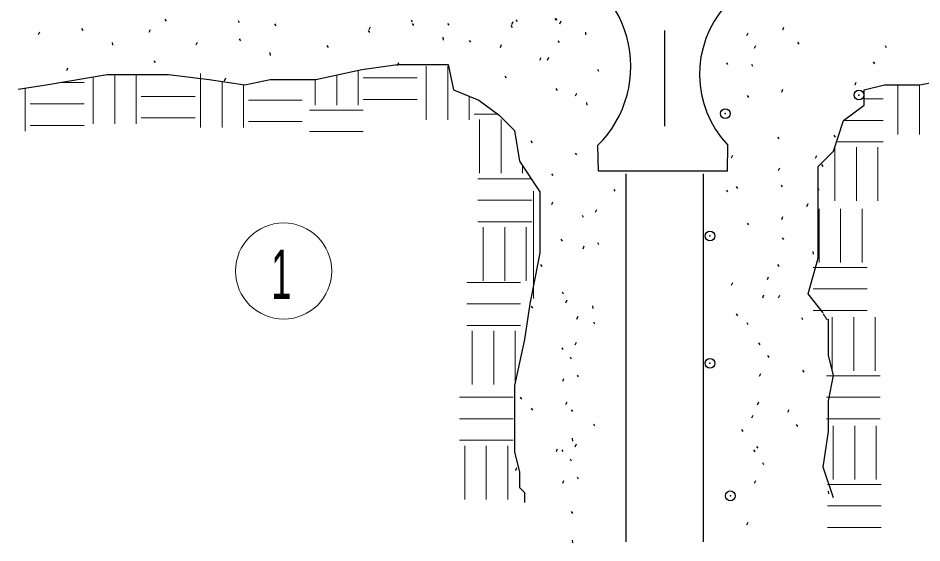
# Model space of a CAD drawing. Extents: x -7241 to 22379, y -6017 to 22379.
# Drawn here: x -1541 to 211, y 2094 to 3112 of the extents above; entities that cross this region are included whole.
import ezdxf

# ---------------------------------------------------------------- set-up
doc = ezdxf.new("R2010")
doc.units = 0
doc.header["$LTSCALE"] = 38
doc.header["$PDMODE"] = 32
doc.header["$PDSIZE"] = 19
doc.layers.add('10', color=7, linetype='Continuous', lineweight=25)

msp = doc.modelspace()

# ---------------------------------------------------------------- linework, layer by layer
at = {"layer": '10'}
for p, q in [((-1256.76, 3109.61), (-1254.36, 3106.02)), ((-1114.74, 3106.92), (-1112.34, 3103.32)), ((-779.39, 3107.91), (-777, 3104.31)), ((-777.14, 3101.17), (-774.75, 3097.57)), ((-708.55, 3101.42), (-706.15, 3097.82)), ((-584.14, 3099.44), (-581.74, 3104.83)), ((-576.2, 3108.63), (-573.8, 3105.03)), ((-500.97, 3111.05), (-498.58, 3107.45)), ((-499.13, 3111.3), (-496.73, 3107.7)), ((-491, 3100.75), (-488.6, 3106.15)), ((-1501.42, 3079.67), (-1499.02, 3085.06)), ((-1418.25, 3091.29), (-1415.85, 3087.69)), ((-1286.77, 3084.48), (-1284.37, 3089.88)), ((-1043.9, 3100.43), (-1041.5, 3096.83)), ((-862.28, 3087.51), (-859.88, 3083.91)), ((-860.31, 3089.55), (-857.91, 3094.94)), ((-586.11, 3097.39), (-583.71, 3093.8)), ((-441.63, 3084.38), (-441.03, 3078.99)), ((-288.36, 3087.5), (-288.36, 2902.19)), ((-59.13, 3088.87), (-56.73, 3094.26)), ((-1112.49, 3071.52), (-1110.09, 3067.92)), ((-717.8, 3074.5), (-717.2, 3069.1)), ((-666.53, 3068.48), (-664.13, 3064.89)), ((-495.05, 3067.75), (-492.65, 3064.15)), ((-128.51, 3077.89), (-126.11, 3083.28)), ((-1358.91, 3064.62), (-1358.31, 3059.22)), ((-1195.66, 3059.9), (-1193.26, 3065.3)), ((-942.7, 3058.6), (-940.3, 3055)), ((-606.21, 3054.84), (-603.81, 3060.23)), ((-113.68, 3053.31), (-111.28, 3058.7)), ((-30.51, 3064.93), (-28.11, 3061.33)), ((139.29, 3058.27), (141.68, 3054.67)), ((-1053.15, 3044.85), (-1052.55, 3039.45)), ((-529.59, 3029.9), (-527.19, 3035.3)), ((-515.1, 3030.26), (-512.7, 3035.65)), ((-1446.87, 3010.14), (-1444.47, 3015.53)), ((-1278.04, 3028.95), (-1275.65, 3025.35)), ((-805.76, 3020.02), (-803.36, 3025.42)), ((-168.29, 3025.23), (-165.9, 3021.63)), ((-119.78, 3022.36), (-117.39, 3018.76)), ((116.44, 3026.6), (118.84, 3023)), ((-1141.11, 2990.37), (-1138.71, 2995.77)), ((-597.48, 2999.3), (-595.09, 2995.71)), ((-418.25, 3012.48), (-415.85, 3008.88)), ((-1541.13, 2974.11), (-1486.51, 2982.53)), ((81.06, 2982.16), (83.46, 2987.56)), ((-498.67, 2975), (-496.28, 2971.4)), ((-460.55, 2960.72), (-458.15, 2966.12)), ((-128.09, 2961.37), (-125.69, 2957.78)), ((-61, 2968.38), (-58.6, 2973.77)), ((-439.33, 2948.33), (-438.73, 2942.93)), ((-547.36, 2873.7), (-544.97, 2870.1)), ((-68.96, 2880.96), (-66.56, 2877.37)), ((40.16, 2884.62), (42.56, 2881.02)), ((-416.04, 2815.22), (-417.3, 2865.21)), ((-165.97, 2815.22), (-165.58, 2865.22)), ((-461.47, 2849.97), (-459.08, 2846.37)), ((-158.1, 2840.71), (-155.7, 2846.1)), ((4.79, 2840.19), (7.19, 2845.59)), ((-66.99, 2816.13), (-64.59, 2821.52)), ((16.18, 2827.75), (18.58, 2824.15)), ((-507.15, 2809.84), (-504.76, 2806.25)), ((-165.97, 2815.22), (-416.04, 2815.22)), ((-362.95, 2809.75), (-362.95, 2095.83)), ((-212.95, 2809.75), (-212.95, 2095.83)), ((-62.35, 2788.04), (-59.95, 2784.44)), ((-386.59, 2779.53), (-384.19, 2775.93)), ((-168.29, 2778.16), (-165.9, 2774.57)), ((-149.37, 2785.17), (-146.98, 2781.58)), ((8.49, 2781.56), (10.89, 2777.96)), ((-506.81, 2749.97), (-504.41, 2755.37)), ((-12.44, 2746.6), (-10.04, 2751.99)), ((-421.96, 2735.1), (-419.56, 2740.5)), ((-448.03, 2729.43), (-445.63, 2725.84)), ((-61, 2721.31), (-58.6, 2726.71)), ((-128.09, 2714.31), (-125.69, 2710.71)), ((-489.09, 2682.95), (-486.7, 2679.35)), ((-60.1, 2685.77), (-57.7, 2682.17)), ((-446.06, 2664.6), (-443.66, 2669.99)), ((-418.25, 2676.47), (-415.85, 2672.87)), ((-0.76, 2659.1), (-0.16, 2653.7)), ((-528.44, 2633.64), (-526.05, 2630.05)), ((-68.96, 2633.9), (-66.56, 2630.3)), ((-158.1, 2593.64), (-155.7, 2599.03)), ((-88.72, 2604.62), (-86.32, 2610.02)), ((-486.84, 2580.68), (-484.45, 2577.08)), ((-479.52, 2559.9), (-477.12, 2565.3)), ((-97.82, 2569.45), (-95.42, 2574.85)), ((-66.99, 2569.06), (-64.59, 2574.45)), ((-546.61, 2552.9), (-544.21, 2549.3)), ((-427.5, 2554.01), (-426.9, 2548.61)), ((-458.25, 2528.19), (-455.85, 2533.59)), ((-149.37, 2538.11), (-146.98, 2534.51)), ((-22.89, 2531.1), (-20.5, 2527.5)), ((-426.04, 2522.58), (-423.64, 2518.98)), ((-128.84, 2521.21), (-126.44, 2517.62)), ((-487.48, 2472.48), (-485.08, 2468.89)), ((-461.41, 2478.15), (-459.01, 2483.55)), ((-105.79, 2482.04), (-103.39, 2478.44)), ((-471.33, 2454.67), (-468.94, 2451.07)), ((-88.63, 2457.36), (-86.24, 2453.76)), ((-457.71, 2419.52), (-455.31, 2415.92)), ((-103.82, 2417.2), (-101.42, 2422.6)), ((-20.64, 2428.82), (-18.25, 2425.22)), ((-485.51, 2407.65), (-483.11, 2413.04)), ((-567.89, 2376.7), (-565.5, 2373.1)), ((-479.52, 2362.25), (-477.12, 2367.64)), ((-107.69, 2361.92), (-105.29, 2367.31)), ((-546.61, 2355.24), (-544.21, 2351.65)), ((-469.08, 2352.39), (-466.69, 2348.79)), ((-49.27, 2347.67), (-46.87, 2353.07)), ((-118.64, 2336.69), (-116.25, 2342.08)), ((-426.04, 2324.93), (-423.64, 2321.33)), ((-138.7, 2313.68), (-136.31, 2310.08)), ((-32.76, 2323.56), (-30.36, 2319.96)), ((-466.95, 2297.06), (-466.35, 2291.66)), ((-461.41, 2280.49), (-459.01, 2285.89)), ((-109.92, 2281.16), (-107.52, 2277.56)), ((-497.71, 2271.24), (-495.31, 2276.64)), ((-487.48, 2274.83), (-485.08, 2271.23)), ((-115.65, 2274.5), (-113.25, 2270.91)), ((-471.33, 2257.01), (-468.94, 2253.41)), ((-98.5, 2249.82), (-96.1, 2246.23)), ((-576.62, 2234.58), (-574.22, 2239.97)), ((-485.51, 2210), (-483.11, 2215.39)), ((-457.71, 2221.86), (-455.31, 2218.26)), ((-113.68, 2209.67), (-111.28, 2215.06)), ((28.83, 2194.61), (29.43, 2189.22)), ((-469.08, 2154.74), (-466.69, 2151.14)), ((-128.51, 2129.16), (-126.11, 2134.55)), ((-466.95, 2099.41), (-466.35, 2094.01))]:
    msp.add_line(p, q, dxfattribs=at)
at = {"layer": '10', "lineweight": 13}
for p, q in [((-749.92, 3018.34), (-749.92, 2914.18)), ((-708.25, 3018.34), (-708.25, 2914.18)), ((-1395.31, 2997.76), (-1395.31, 2906.99)), ((-1353.64, 3002.29), (-1353.64, 2906.99)), ((-1311.97, 3002.29), (-1311.97, 2906.99)), ((-1187.35, 3003.97), (-1187.35, 2899.81)), ((-923.38, 3001.4), (-923.38, 2942.92)), ((-881.71, 3010.68), (-881.71, 2942.92)), ((-872.07, 2995.73), (-767.9, 2995.73)), ((-1459.12, 2987.1), (-1413.29, 2987.1)), ((-1145.68, 2988.8), (-1145.68, 2899.81)), ((-1104.01, 2982.84), (-1104.01, 2899.81)), ((-965.05, 2992.12), (-965.05, 2942.92)), ((164.27, 2982.2), (164.27, 2886.27)), ((205.93, 2982.2), (205.93, 2886.27)), ((-1527.1, 2976.27), (-1527.1, 2892.62)), ((-1517.46, 2945.43), (-1413.29, 2945.43)), ((-1302.33, 2959.8), (-1198.16, 2959.8)), ((-1094.37, 2952.62), (-990.2, 2952.62)), ((-872.07, 2954.06), (-767.9, 2954.06)), ((-666.58, 2960.27), (-666.58, 2914.18)), ((98.49, 2955.04), (135.92, 2955.04)), ((-976.23, 2933.23), (-872.07, 2933.23)), ((-1302.33, 2918.14), (-1198.16, 2918.14)), ((-1094.37, 2910.95), (-990.2, 2910.95)), ((-656.94, 2925.32), (-611.47, 2925.32)), ((-646.52, 2914.91), (-646.52, 2810.74)), ((-604.85, 2914.91), (-604.85, 2810.74)), ((59.16, 2913.38), (135.92, 2913.38)), ((-1517.46, 2903.77), (-1413.29, 2903.77)), ((-976.23, 2891.56), (-872.07, 2891.56)), ((42.17, 2861.29), (42.17, 2757.13)), ((45.3, 2871.71), (135.92, 2871.71)), ((83.84, 2861.29), (83.84, 2757.13)), ((125.5, 2861.29), (125.5, 2757.13)), ((-563.19, 2825.19), (-563.19, 2810.74)), ((-649.77, 2800.29), (-545.6, 2800.29)), ((-542.19, 2776.08), (-542.19, 2567.75)), ((-649.77, 2758.62), (-545.6, 2758.62)), ((11.45, 2741.99), (11.45, 2637.83)), ((53.12, 2741.99), (53.12, 2637.83)), ((94.78, 2741.99), (94.78, 2637.83)), ((-649.77, 2716.95), (-545.6, 2716.95)), ((-639.35, 2706.54), (-639.35, 2602.37)), ((-597.68, 2706.54), (-597.68, 2602.37)), ((-556.02, 2706.54), (-556.02, 2602.37)), ((0.26, 2628.14), (104.43, 2628.14)), ((-671.28, 2599.1), (-567.11, 2599.1)), ((0.26, 2586.47), (104.43, 2586.47)), ((-671.28, 2557.44), (-567.11, 2557.44)), ((0.26, 2544.8), (104.43, 2544.8)), ((27.33, 2526.57), (19.64, 2538.14)), ((37.1, 2532.1), (37.1, 2427.94)), ((78.77, 2532.1), (78.77, 2427.94)), ((120.43, 2532.1), (120.43, 2427.94)), ((-671.28, 2515.77), (-567.11, 2515.77)), ((-660.86, 2505.35), (-660.86, 2401.19)), ((-619.2, 2505.35), (-619.2, 2401.19)), ((-577.53, 2505.35), (-577.53, 2401.19)), ((25.91, 2418.25), (130.08, 2418.25)), ((-685.62, 2376.36), (-581.45, 2376.36)), ((25.91, 2376.58), (130.08, 2376.58)), ((-685.62, 2334.7), (-581.45, 2334.7)), ((25.91, 2334.92), (130.08, 2334.92)), ((38.89, 2321.39), (38.89, 2217.22)), ((80.56, 2321.39), (80.56, 2217.22)), ((122.23, 2321.39), (122.23, 2217.22)), ((-685.62, 2293.03), (-581.45, 2293.03)), ((-675.2, 2282.61), (-675.2, 2178.45)), ((-633.54, 2282.61), (-633.54, 2178.45)), ((-591.87, 2282.61), (-591.87, 2178.45)), ((27.7, 2207.53), (131.87, 2207.53)), ((27.7, 2165.86), (131.87, 2165.86)), ((27.7, 2124.2), (131.87, 2124.2))]:
    msp.add_line(p, q, dxfattribs=at)
at = {"layer": '10'}
for points in [[(-1486.51, 2982.53), (-1368.16, 3002.29), (-1328.7, 3002.29), (-1249.8, 3002.29), (-1170.89, 2992.41), (-1101.85, 2982.53), (-1052.53, 2992.41), (-973.63, 2992.41), (-963.77, 2992.41), (-875, 3012.17), (-805.95, 3022.06), (-707.32, 3022.06), (-697.46, 2972.64), (-648.14, 2952.88), (-608.69, 2923.23), (-579.1, 2893.58), (-569.24, 2834.29), (-529.78, 2774.99), (-529.78, 2715.7), (-529.78, 2656.4), (-539.65, 2606.99), (-549.51, 2557.57), (-559.37, 2488.39), (-579.1, 2399.45), (-579.1, 2379.69), (-579.1, 2320.39), (-579.1, 2270.98), (-569.24, 2231.45), (-569.24, 2201.8), (-559.37, 2191.91), (-559.37, 2172.15)], [(19.19, 2540.45), (-10, 2577.01), (9.72, 2646.19), (9.72, 2695.6), (9.72, 2764.78), (9.72, 2824.08), (19.59, 2833.96), (39.31, 2853.72), (49.18, 2883.37), (59.04, 2913.02), (98.49, 2942.67), (98.49, 2972.31), (137.94, 2982.2), (206.99, 2982.2), (256.3, 2992.08)], [(39.31, 2181.7), (19.59, 2241), (29.45, 2310.18), (29.45, 2369.47), (39.31, 2418.89), (29.45, 2458.42), (29.45, 2527.6)]]:
    msp.add_lwpolyline(points, dxfattribs=at)
at = {"layer": '10', "lineweight": 13}
msp.add_circle((-1026.39, 2621.29), 93.27, dxfattribs=at)
at = {"layer": '10'}
for centre, radius, start, end in [((-568.15, 3018), 214.71, 314.63311, 136.99185), ((-19.81, 3002.84), 200.47, 53.06988, 223.35137)]:
    msp.add_arc(centre, radius, start, end, dxfattribs=at)
for p in [(88.63, 2962.43), (-170.44, 2926.52), (-200.03, 2689.34), (-200.03, 2442.27), (-160.58, 2185.32)]:
    msp.add_point(p, dxfattribs=at)

# ---------------------------------------------------------------- texts
at = {"layer": '10', "width": 0.55}
msp.add_text('1', height=96, dxfattribs=at).set_placement((-1050.65, 2566.7))

doc.saveas('drawing.dxf')
